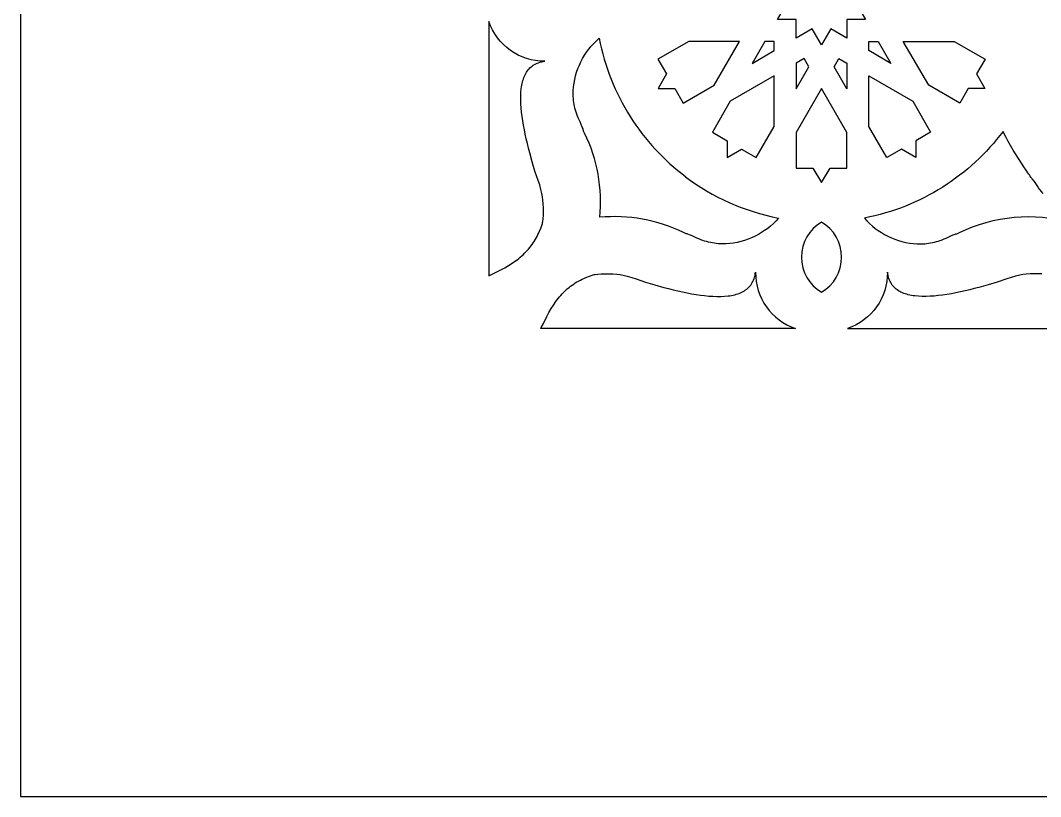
# Model space of a CAD drawing. Extents: x -580 to 993, y -400 to 388.
# Drawn here: x -580 to -427.5, y -387.5 to -271.4 of the extents above; entities that cross this region are included whole.
import ezdxf

# ---------------------------------------------------------------- set-up
doc = ezdxf.new("R2010")
doc.units = 0
doc.layers.add('LAYER_1', color=18, linetype='CONTINUOUS')

msp = doc.modelspace()

# ---------------------------------------------------------------- linework, layer by layer
at = {"layer": 'LAYER_1'}
for points in [[(-580, -387.5), (580, -387.5), (580, 387.5), (-580, 387.5)], [(-467.84, -267.5), (-465.43, -266.11), (-466.82, -263.71), (-464.05, -263.71), (-464.05, -260.93), (-461.64, -262.32), (-460.25, -259.92), (-458.87, -262.32), (-456.46, -260.93), (-456.46, -263.71), (-453.69, -263.71), (-455.08, -266.11), (-452.67, -267.5), (-455.08, -268.89), (-453.69, -271.29), (-456.46, -271.29), (-456.46, -274.07), (-458.87, -272.68), (-460.25, -275.08), (-461.64, -272.68), (-464.05, -274.07), (-464.05, -271.29), (-466.82, -271.29), (-465.43, -268.89)], [(-493.39, -300.88), (-493.32, -300.08), (-493.29, -299.27), (-493.28, -298.46), (-493.3, -297.65), (-493.34, -296.85), (-493.42, -296.04), (-493.52, -295.24), (-493.65, -294.45), (-493.81, -293.66), (-493.99, -292.87), (-494.2, -292.09), (-494.44, -291.32), (-494.7, -290.55), (-495, -289.79), (-495.31, -289.05), (-495.66, -288.31), (-495.81, -288), (-495.85, -287.9), (-495.86, -287.83), (-495.87, -287.77), (-495.9, -287.67), (-496.01, -287.39), (-496.16, -287.02), (-496.35, -286.61), (-496.49, -286.32), (-496.61, -286.03), (-496.73, -285.74), (-496.83, -285.44), (-496.93, -285.15), (-497.02, -284.86), (-497.1, -284.57), (-497.16, -284.28), (-497.22, -283.99), (-497.27, -283.7), (-497.31, -283.41), (-497.34, -283.12), (-497.36, -282.83), (-497.37, -282.54), (-497.37, -282.25), (-497.37, -281.96), (-497.32, -281.39), (-497.24, -280.82), (-497.14, -280.27), (-497.01, -279.72), (-496.85, -279.18), (-496.66, -278.65), (-496.45, -278.13), (-496.22, -277.62), (-495.96, -277.12), (-495.67, -276.64), (-495.36, -276.18), (-495.03, -275.72), (-494.68, -275.29), (-494.3, -274.87), (-493.91, -274.47), (-493.49, -274.1), (-493.33, -274.89), (-493.15, -275.68), (-492.95, -276.46), (-492.73, -277.23), (-492.5, -277.99), (-492.25, -278.74), (-491.99, -279.49), (-491.7, -280.23), (-491.4, -280.96), (-491.09, -281.68), (-490.75, -282.39), (-490.41, -283.09), (-490.04, -283.78), (-489.67, -284.47), (-489.27, -285.14), (-488.86, -285.8), (-488.44, -286.45), (-488.01, -287.09), (-487.55, -287.72), (-487.09, -288.34), (-486.61, -288.95), (-486.12, -289.54), (-485.62, -290.13), (-485.1, -290.7), (-484.57, -291.26), (-484.03, -291.81), (-483.47, -292.34), (-482.91, -292.87), (-482.33, -293.38), (-481.74, -293.87), (-481.14, -294.35), (-480.53, -294.82), (-480.57, -294.85), (-479.81, -295.4), (-479.04, -295.93), (-478.24, -296.44), (-477.43, -296.94), (-476.61, -297.4), (-475.77, -297.85), (-474.92, -298.27), (-474.05, -298.67), (-473.17, -299.05), (-472.28, -299.4), (-471.37, -299.73), (-470.46, -300.03), (-469.53, -300.31), (-468.58, -300.56), (-467.63, -300.79), (-466.67, -300.99), (-467.04, -301.41), (-467.44, -301.8), (-467.86, -302.18), (-468.29, -302.53), (-468.75, -302.86), (-469.21, -303.17), (-469.69, -303.46), (-470.19, -303.72), (-470.7, -303.95), (-471.22, -304.16), (-471.75, -304.35), (-472.29, -304.51), (-472.84, -304.64), (-473.39, -304.74), (-473.96, -304.82), (-474.53, -304.87), (-474.82, -304.87), (-475.11, -304.87), (-475.4, -304.86), (-475.69, -304.84), (-475.98, -304.81), (-476.27, -304.77), (-476.56, -304.72), (-476.85, -304.66), (-477.14, -304.6), (-477.43, -304.52), (-477.72, -304.43), (-478.01, -304.33), (-478.31, -304.23), (-478.6, -304.11), (-478.89, -303.98), (-479.18, -303.85), (-479.59, -303.66), (-479.96, -303.51), (-480.24, -303.4), (-480.34, -303.37), (-480.4, -303.36), (-480.47, -303.35), (-480.57, -303.31), (-480.88, -303.16), (-481.61, -302.81), (-482.36, -302.5), (-483.12, -302.21), (-483.88, -301.94), (-484.65, -301.7), (-485.42, -301.49), (-486.21, -301.31), (-486.99, -301.15), (-487.79, -301.02), (-488.58, -300.92), (-489.38, -300.85), (-490.18, -300.8), (-490.98, -300.78), (-491.78, -300.79), (-492.59, -300.82)], [(-476.28, -281.13), (-472.49, -274.57), (-480.07, -274.57), (-484.71, -277.24), (-483.43, -279.45), (-484.68, -281.6), (-482.19, -281.6), (-480.91, -283.81)], [(-467.32, -274.57), (-468.71, -274.57), (-470.61, -277.86), (-467.32, -275.96)], [(-453.19, -274.57), (-451.8, -274.57), (-449.9, -277.86), (-453.19, -275.96)], [(-444.23, -281.13), (-448.02, -274.57), (-440.44, -274.57), (-435.8, -277.24), (-437.08, -279.45), (-435.83, -281.6), (-438.32, -281.6), (-439.59, -283.81)], [(-462.84, -277.15), (-464.05, -277.85), (-464.05, -281.65), (-462.15, -278.36)], [(-457.67, -277.15), (-456.46, -277.85), (-456.46, -281.65), (-458.36, -278.36)], [(-467.32, -279.74), (-473.88, -283.53), (-476.56, -288.16), (-474.35, -289.44), (-474.35, -291.92), (-472.2, -290.68), (-470, -291.96), (-467.32, -287.32)], [(-453.19, -279.74), (-446.62, -283.53), (-443.95, -288.16), (-446.15, -289.44), (-446.15, -291.92), (-448.31, -290.68), (-450.51, -291.96), (-453.19, -287.32)], [(-460.25, -295.67), (-458.95, -293.55), (-456.46, -293.55), (-456.46, -288.19), (-460.25, -281.63), (-464.05, -288.19), (-464.05, -293.55), (-461.56, -293.55)]]:
    msp.add_lwpolyline(points, close=True, dxfattribs=at)
for points in [[(-510, -309.62), (-509.88, -309.57), (-509.28, -309.26), (-508.2, -308.73), (-507.6, -308.42), (-507.03, -308.1), (-506.5, -307.76), (-505.99, -307.41), (-505.75, -307.23), (-505.51, -307.05), (-505.28, -306.86), (-505.06, -306.66), (-504.84, -306.47), (-504.64, -306.26), (-504.43, -306.06), (-504.24, -305.85), (-504.05, -305.63), (-503.87, -305.41), (-503.69, -305.18), (-503.52, -304.95), (-503.36, -304.72), (-503.2, -304.48), (-503.05, -304.24), (-502.91, -303.99), (-502.77, -303.73), (-502.64, -303.47), (-502.51, -303.21), (-502.39, -302.93), (-502.17, -302.38), (-501.97, -301.8), (-501.94, -301.67), (-501.91, -301.51), (-501.86, -301.1), (-501.83, -300.6), (-501.82, -300.04), (-501.83, -299.45), (-501.85, -298.86), (-501.89, -298.3), (-501.95, -297.8), (-501.99, -297.58), (-502.04, -297.33), (-502.19, -296.71), (-502.38, -296.04), (-502.59, -295.38), (-503.1, -293.97), (-503.49, -292.6), (-503.87, -291.22), (-504.05, -290.53), (-504.22, -289.84), (-504.38, -289.15), (-504.53, -288.46), (-504.67, -287.78), (-504.8, -287.11), (-504.91, -286.44), (-505.01, -285.79), (-505.09, -285.15), (-505.15, -284.52), (-505.19, -283.91), (-505.22, -283.31), (-505.21, -282.74), (-505.19, -282.18), (-505.14, -281.65), (-505.1, -281.39), (-505.06, -281.14), (-505.01, -280.89), (-504.96, -280.66), (-504.89, -280.43), (-504.82, -280.2), (-504.75, -279.98), (-504.66, -279.78), (-504.57, -279.57), (-504.46, -279.38), (-504.35, -279.2), (-504.23, -279.02), (-504.11, -278.85), (-503.97, -278.69), (-503.83, -278.54), (-503.67, -278.4), (-503.51, -278.27), (-503.34, -278.14), (-503.15, -278.03), (-502.96, -277.93), (-502.76, -277.84), (-502.55, -277.76), (-502.32, -277.68), (-502.09, -277.62), (-501.85, -277.58), (-501.59, -277.54, -0.324685), (-510, -271.58)], [(-460.25, -312.08, 0.573187), (-460.25, -301.6, 0.573187)], [(-502.19, -317.5), (-502.14, -317.38), (-501.83, -316.78), (-501.3, -315.7), (-500.99, -315.1), (-500.67, -314.53), (-500.33, -314), (-499.98, -313.49), (-499.8, -313.25), (-499.62, -313.01), (-499.43, -312.78), (-499.23, -312.56), (-499.04, -312.34), (-498.83, -312.13), (-498.63, -311.93), (-498.42, -311.74), (-498.2, -311.55), (-497.98, -311.37), (-497.75, -311.19), (-497.52, -311.02), (-497.29, -310.86), (-497.05, -310.7), (-496.81, -310.55), (-496.56, -310.41), (-496.3, -310.27), (-496.04, -310.14), (-495.78, -310.01), (-495.5, -309.89), (-494.95, -309.67), (-494.37, -309.47), (-494.24, -309.44), (-494.08, -309.41), (-493.67, -309.36), (-493.17, -309.33), (-492.61, -309.32), (-492.02, -309.33), (-491.43, -309.35), (-490.87, -309.39), (-490.37, -309.45), (-490.15, -309.49), (-489.9, -309.54), (-489.28, -309.69), (-488.61, -309.88), (-487.95, -310.09), (-486.54, -310.6), (-485.17, -310.99), (-483.8, -311.37), (-483.1, -311.55), (-482.41, -311.72), (-481.72, -311.88), (-481.03, -312.03), (-480.35, -312.17), (-479.68, -312.3), (-479.01, -312.41), (-478.36, -312.51), (-477.72, -312.59), (-477.09, -312.65), (-476.48, -312.69), (-475.88, -312.72), (-475.31, -312.71), (-474.75, -312.69), (-474.22, -312.64), (-473.96, -312.6), (-473.71, -312.56), (-473.46, -312.51), (-473.23, -312.46), (-473, -312.39), (-472.77, -312.32), (-472.55, -312.25), (-472.35, -312.16), (-472.14, -312.07), (-471.95, -311.96), (-471.77, -311.85), (-471.59, -311.73), (-471.42, -311.61), (-471.26, -311.47), (-471.11, -311.33), (-470.97, -311.17), (-470.84, -311.01), (-470.71, -310.84), (-470.6, -310.65), (-470.5, -310.46), (-470.41, -310.26), (-470.33, -310.05), (-470.25, -309.82), (-470.19, -309.59), (-470.15, -309.35), (-470.11, -309.09, 0.324685), (-464.15, -317.5)]]:
    msp.add_lwpolyline(points, format="xyb", close=True, dxfattribs=at)
for points in [[(-427.1, -297.3), (-427.86, -296.43), (-427.93, -296.26), (-428, -296.14), (-428.11, -295.96), (-428.42, -295.54), (-428.74, -295.15), (-428.86, -295.01), (-428.93, -294.95), (-428.97, -294.92), (-429.01, -294.88), (-429.03, -294.83), (-429.04, -294.78), (-429.05, -294.71), (-429.1, -294.62), (-429.17, -294.51), (-429.26, -294.41), (-429.42, -294.21), (-429.68, -293.83), (-430.01, -293.34), (-430.38, -292.79), (-431.59, -290.85), (-432.19, -289.81), (-432.4, -289.43), (-432.65, -288.97), (-432.89, -288.48), (-433.12, -288.03), (-433.58, -288.64), (-434.07, -289.24), (-434.56, -289.83), (-435.07, -290.41), (-435.6, -290.97), (-436.13, -291.53), (-436.68, -292.07), (-437.24, -292.6), (-437.81, -293.12), (-438.4, -293.62), (-438.99, -294.11), (-439.6, -294.59), (-440.22, -295.05), (-440.85, -295.51), (-441.49, -295.94), (-442.14, -296.36), (-442.8, -296.77), (-443.47, -297.17), (-444.16, -297.54), (-444.85, -297.91), (-445.55, -298.25), (-446.26, -298.59), (-446.98, -298.9), (-447.71, -299.2), (-448.45, -299.49), (-449.19, -299.75), (-449.95, -300), (-450.71, -300.23), (-451.48, -300.45), (-452.26, -300.65), (-453.05, -300.83), (-453.84, -300.99), (-453.46, -301.41), (-453.07, -301.8), (-452.65, -302.18), (-452.21, -302.53), (-451.76, -302.86), (-451.3, -303.17), (-450.82, -303.46), (-450.32, -303.72), (-449.81, -303.95), (-449.29, -304.16), (-448.76, -304.35), (-448.22, -304.51), (-447.67, -304.64), (-447.12, -304.74), (-446.55, -304.82), (-445.98, -304.87), (-445.69, -304.87), (-445.4, -304.87), (-445.11, -304.86), (-444.82, -304.84), (-444.53, -304.81), (-444.24, -304.77), (-443.95, -304.72), (-443.66, -304.66), (-443.37, -304.6), (-443.08, -304.52), (-442.79, -304.43), (-442.49, -304.33), (-442.2, -304.23), (-441.91, -304.11), (-441.62, -303.98), (-441.33, -303.85), (-440.92, -303.66), (-440.55, -303.51), (-440.27, -303.4), (-440.17, -303.37), (-440.11, -303.36), (-440.04, -303.35), (-439.94, -303.31), (-439.63, -303.16, -0.18375), (-422.99, -301.65)], [(-427.34, -309.33), (-427.9, -309.32), (-428.49, -309.33), (-429.08, -309.35), (-429.64, -309.39), (-430.14, -309.45), (-430.36, -309.49), (-430.61, -309.54), (-431.23, -309.69), (-431.9, -309.88), (-432.56, -310.09), (-433.97, -310.6), (-435.33, -310.99), (-436.71, -311.37), (-437.41, -311.55), (-438.1, -311.72), (-438.79, -311.88), (-439.48, -312.03), (-440.16, -312.17), (-440.83, -312.3), (-441.5, -312.41), (-442.15, -312.51), (-442.79, -312.59), (-443.42, -312.65), (-444.03, -312.69), (-444.63, -312.72), (-445.2, -312.71), (-445.76, -312.69), (-446.29, -312.64), (-446.55, -312.6), (-446.8, -312.56), (-447.04, -312.51), (-447.28, -312.46), (-447.51, -312.39), (-447.74, -312.32), (-447.95, -312.25), (-448.16, -312.16), (-448.37, -312.07), (-448.56, -311.96), (-448.74, -311.85), (-448.92, -311.73), (-449.09, -311.61), (-449.25, -311.47), (-449.4, -311.33), (-449.54, -311.17), (-449.67, -311.01), (-449.8, -310.84), (-449.91, -310.65), (-450.01, -310.46), (-450.1, -310.26), (-450.18, -310.05), (-450.25, -309.82), (-450.31, -309.59), (-450.36, -309.35), (-450.4, -309.09, -0.324685), (-456.36, -317.5), (-418.32, -317.5)]]:
    msp.add_lwpolyline(points, format="xyb", dxfattribs=at)

doc.saveas('drawing.dxf')
